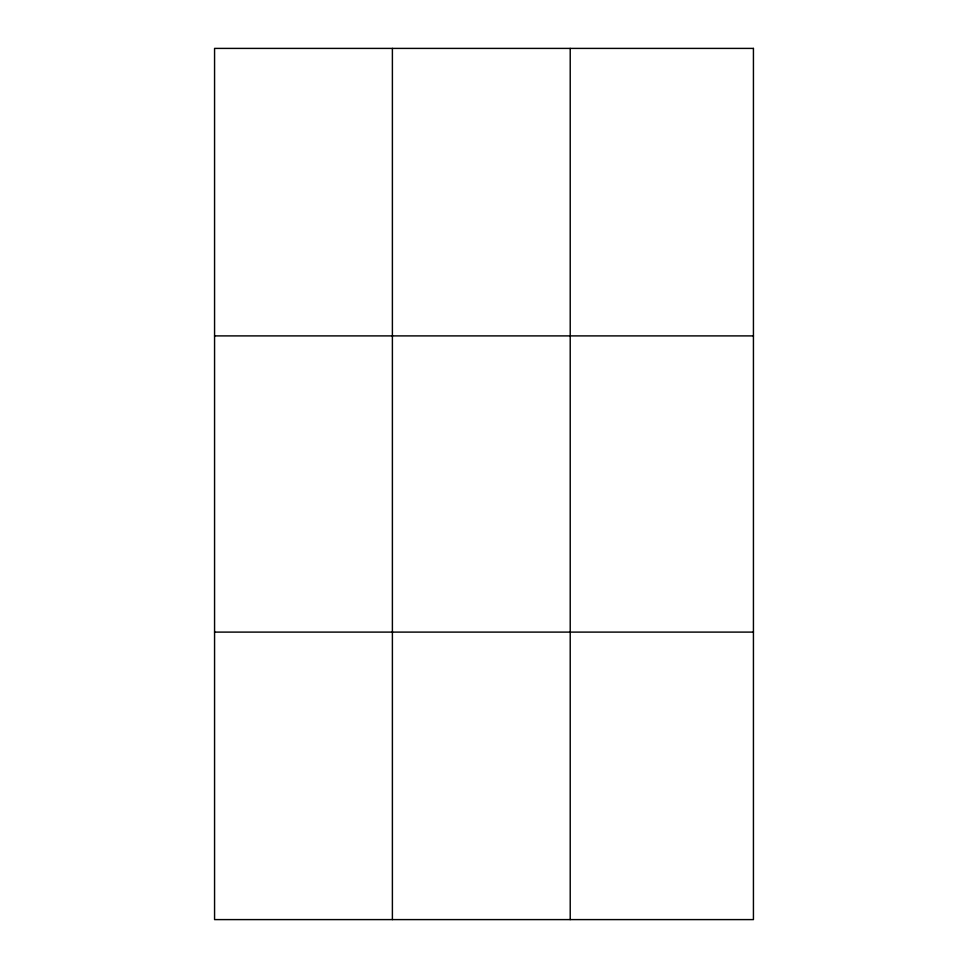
<?xml version="1.0" encoding="UTF-8"?>
<svg xmlns="http://www.w3.org/2000/svg" width="968" height="968" viewBox="0 0 968 968"><rect width="100%" height="100%" fill="white"/><g stroke="black" fill="none" stroke-linecap="round" stroke-linejoin="round"><path stroke-width="1.45" d="M392.391 919.6L392.391 48.4M570.212 919.6L570.212 48.4M214.569 335.896L753.431 335.896M214.569 632.104L753.431 632.104M753.431 48.4L753.431 919.6L214.569 919.6L214.569 48.4L753.431 48.4"/></g></svg>
